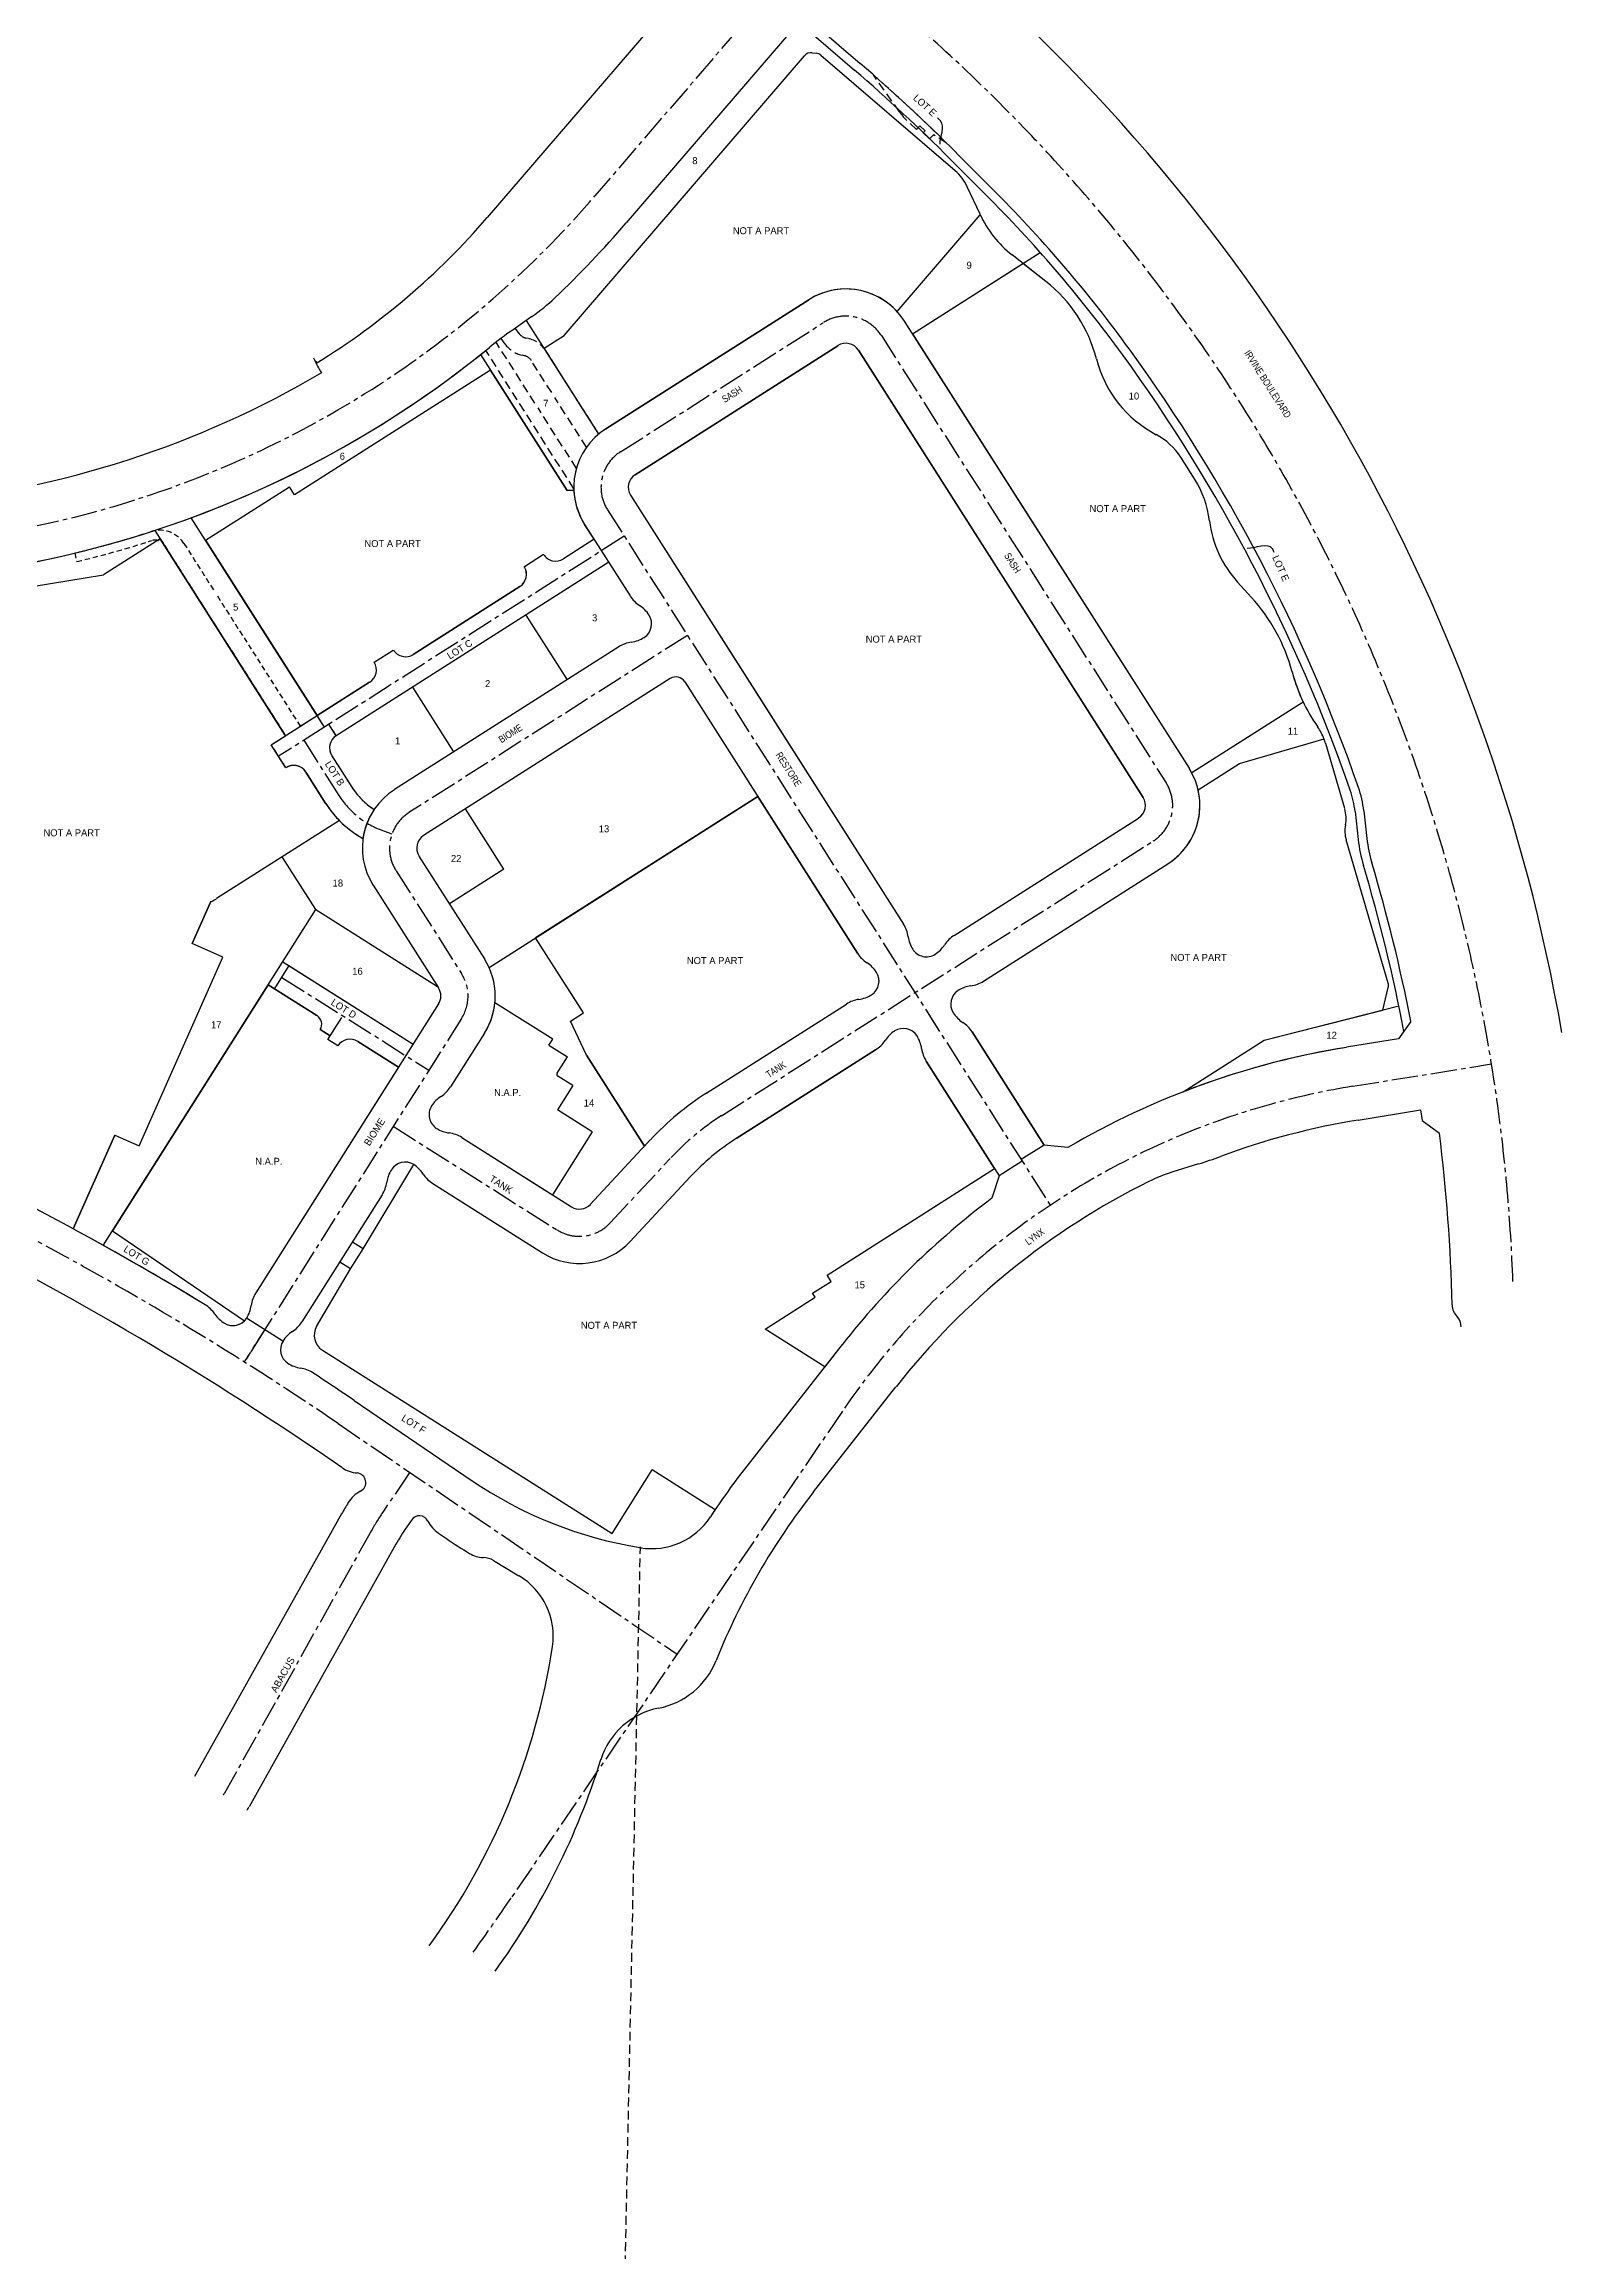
# Model space of a CAD drawing. Extents: x 6103485 to 6118941, y 2177469 to 2202379.
# Drawn here: x 6116922 to 6118652, y 2188840 to 2191357 of the extents above; entities that cross this region are included whole.
import ezdxf
from ezdxf.enums import TextEntityAlignment as Align

# ---------------------------------------------------------------- set-up
doc = ezdxf.new("R2010")
doc.units = 0
doc.header["$LTSCALE"] = 40
doc.header["$MEASUREMENT"] = 0
doc.header["$PDMODE"] = 2
doc.header["$PDSIZE"] = -2.5
for name, pattern in [('CENTER2', [1.125, 0.75, -0.125, 0.125, -0.125]), ('DASH5', [0.236, 0.15, -0.086]), ('DASHED2', [0.375, 0.25, -0.125])]:
    doc.linetypes.add(name, pattern=pattern)
for name, color, linetype in [('C-ES-SD', 1, 'DASH5'), ('V-ANNO', 7, 'Continuous'), ('V-LINE-CNTR', 1, 'CENTER2'), ('V-LINE-ESMT', 7, 'DASHED2'), ('V-LINE-LOTS', 3, 'Continuous'), ('V-LINE-RTWY', 1, 'Continuous'), ('V-LINE-TIE', 5, 'DASHED2'), ('V-NODE-TPOB', 7, 'Continuous')]:
    doc.layers.add(name, color=color, linetype=linetype)
doc.layers.add('V-LINE-PIQ', color=2, linetype='Continuous', plot=False)
doc.styles.add('L80', font='simplex.shx', dxfattribs={"width": 0.85, "height": 20})
doc.styles.add('LotNum', font='x-hlvm1d.shx', dxfattribs={"height": 10})
doc.styles.add('ST', font='x-opta1d.shx', dxfattribs={"height": 60})
doc.styles.get("Standard").update_dxf_attribs({"font": 'romansx.shx'})
doc.dimstyles.get("Standard").update_dxf_attribs({"dimtxt": 0.18, "dimasz": 0.18, "dimexe": 0.18, "dimexo": 0.0625, "dimgap": 0.09, "dimtad": 0, "dimtih": 1, "dimtoh": 1, "dimdec": 4, "dimzin": 0, "dimdsep": 46, "dimtxsty": 'Standard', "dimcen": 0.09, "dimadec": 0, "dimazin": 0, "dimtfac": 1, "dimtdec": 4, "dimtofl": 0, "dimtmove": 0, "dimatfit": 3, "dimfxl": 1, "dimtolj": 1, "dimtzin": 0, "dimarcsym": 0})

msp = doc.modelspace()

# ---------------------------------------------------------------- linework, layer by layer
at = {"layer": 'C-ES-SD'}
for p, q in [((6117051.5, 2190791.1), (6117054.4, 2190793)), ((6117054.4, 2190793), (6117197.3, 2190568.5)), ((6116956.9, 2190776.7), (6116959.2, 2190767)), ((6117081.4, 2190787.8), (6117116.1, 2190733.3)), ((6117119.5, 2190727.8), (6117214.1, 2190579.2)), ((6117214.1, 2190579.2), (6117233.3, 2190591.4)), ((6117241.6, 2190578.3), (6117233.3, 2190591.4)), ((6117181, 2190558.1), (6117197.3, 2190568.5)), ((6117246.7, 2190581.6), (6117241.6, 2190578.3)), ((6117255, 2190568.5), (6117246.7, 2190581.6)), ((6117197.7, 2190532), (6117181, 2190558.1)), ((6117250, 2190545.7), (6117272.8, 2190509.8)), ((6117243.3, 2190491), (6117220.5, 2190526.9))]:
    msp.add_line(p, q, dxfattribs=at)
for centre, radius, start, end in [((6116677.8, 2191933.5), 1190, 283.5659, 287.9222), ((6116677.8, 2191933.5), 1200, 283.5659, 287.7995), ((6117053.9, 2190770.3), 32.5, 32.4784, 107.9222), ((6117048.4, 2190779), 12.5, 75.5702, 107.7995), ((6117263.9, 2190554.6), 16.5, 122.4784, 212.4784), ((6117206.5, 2190518.1), 16.5, 32.4784, 122.4784), ((6117342.4, 2190554.1), 117.5, 212.4784, 224.4712), ((6117342.4, 2190554.1), 117.5, 212.4784, 241.0385), ((6117342.4, 2190554.1), 82.5, 212.4784, 237.6022), ((6117363.8, 2190440.3), 79, 146.0645, 172.029)]:
    msp.add_arc(centre, radius, start, end, dxfattribs=at)
at = {"layer": 'V-LINE-CNTR'}
for p, q in [((6117802, 2191477.2), (6117549.9, 2191183.9)), ((6117579.1, 2190892.2), (6117810.3, 2191039.4)), ((6117876.6, 2191024.7), (6118201.2, 2190514.8)), ((6117564.4, 2190826), (6118069, 2190033.2)), ((6117583.5, 2190796), (6117189.4, 2190545.1)), ((6117655.5, 2190682.9), (6117338, 2190480.8)), ((6117218, 2190563.3), (6117258.1, 2190500.4)), ((6117308.9, 2190459.9), (6117318.6, 2190456.5)), ((6117694.4, 2190135.2), (6118186.5, 2190448.5)), ((6117323.3, 2190414.6), (6117397.8, 2190297.5)), ((6117193.2, 2190292.9), (6117360.6, 2190187.1)), ((6117397.9, 2190246.1), (6117150.2, 2189854.4)), ((6117245.4, 2190222), (6117262.5, 2190249.1)), ((6118414, 2190168.8), (6118572.1, 2190194.3)), ((6117320.1, 2190123.1), (6117506.6, 2190005.1)), ((6117567.4, 2190013), (6117635.8, 2190086.5)), ((6117173.6, 2189891.3), (6117150.2, 2189854.4)), ((6117257.3, 2189784.1), (6117643.6, 2189521.3)), ((6117832.2, 2189798.5), (6117455, 2189244)), ((6117339, 2189728.6), (6117308.9, 2189684.4)), ((6117295.2, 2189662.1), (6117127.7, 2189362.8))]:
    msp.add_line(p, q, dxfattribs=at)
for centre, radius, start, end in [((6116597.8, 2189875), 2000, 2.035, 49.323), ((6116677.8, 2191933.5), 1150, 261.4302, 319.323), ((6117836.1, 2190998.9), 48, 32.4784, 122.4784), ((6117604.9, 2190851.7), 48, 122.4784, 212.4784), ((6118160.7, 2190489), 48, 302.4784, 32.4784), ((6117342.4, 2190554.1), 100, 212.4784, 250.3894), ((6117363.8, 2190440.3), 48, 122.4784, 212.4784), ((6115119.7, 2186642.4), 3800, 55.7686, 78.5331), ((6117357.3, 2190271.7), 48, 327.6996, 32.4784), ((6118553.2, 2189307.9), 872, 99.1882, 145.7686), ((6117855.5, 2189882.2), 300, 122.4784, 137.0658), ((6117532.3, 2190045.7), 48, 237.6996, 317.0658), ((6117557, 2189515.6), 300, 145.7686, 150.7686), ((6116255, 2189851.2), 1000, 330.6245, 330.7686), ((6115034.2, 2190891.1), 2928, 324.278, 325.7686)]:
    msp.add_arc(centre, radius, start, end, dxfattribs=at)
at = {"layer": 'V-LINE-ESMT'}
for p, q in [((6117897.1, 2191279.9), (6117867.5, 2191321.9)), ((6117901.9, 2191274.7), (6117899.7, 2191276.8)), ((6117901.3, 2191274), (6117901.9, 2191274.7)), ((6117916.5, 2191259.8), (6117901.3, 2191274)), ((6117920.4, 2191264), (6117916.5, 2191259.8)), ((6117926.5, 2191258.3), (6117920.4, 2191264)), ((6117926.5, 2191258.3), (6117924.1, 2191255.8)), ((6117931.4, 2191248.9), (6117924.1, 2191255.8)), ((6117935.8, 2191253.6), (6117931.4, 2191248.9)), ((6117950.5, 2191244.6), (6117935.8, 2191253.6)), ((6117481.6, 2190947.6), (6117437.3, 2191017.2)), ((6117447.5, 2191015.1), (6117442.9, 2191021.5)), ((6117463.8, 2191026.8), (6117459.2, 2191033.2)), ((6117525.9, 2190850.1), (6117425.5, 2191007.8)), ((6117469.6, 2191001.8), (6117466.9, 2191002.3)), ((6117500.7, 2190959.7), (6117477.4, 2190996.3)), ((6117554.4, 2190912.5), (6117494.3, 2191007)), ((6117528.9, 2190873.3), (6117485.1, 2190942.2)), ((6117540.4, 2190897.3), (6117504.1, 2190954.3))]:
    msp.add_line(p, q, dxfattribs=at)
for centre, radius, start, end in [((6116597.8, 2189875), 1925, 45.3561, 48.7312), ((6117913.9, 2191291.7), 20.5, 215.1589, 226.4089), ((6117473.9, 2191034.1), 32.5, 215.6394, 257.4784), ((6117473.9, 2191034.1), 12.5, 215.6394, 257.4784), ((6117466.9, 2190989.6), 32.5, 32.4784, 77.4784), ((6117466.9, 2190989.6), 12.5, 32.4784, 77.4784)]:
    msp.add_arc(centre, radius, start, end, dxfattribs=at)
at = {"layer": 'V-LINE-LOTS'}
for p, q in [((6117788.5, 2191376.8), (6117846, 2191327.3)), ((6117514.9, 2191024.9), (6117788.9, 2191343.8)), ((6117797.7, 2191347.2), (6117802.4, 2191346.6)), ((6117807.7, 2191344.3), (6117960.7, 2191212.8)), ((6117955.1, 2191225.9), (6118000.6, 2191180.2)), ((6117989, 2191163.1), (6117974.5, 2191194.4)), ((6117894.5, 2191052.1), (6117989.3, 2191162.4)), ((6117912, 2191026.8), (6118057.7, 2191119.5)), ((6118064.1, 2191086.5), (6118025.6, 2191116.7)), ((6117554.4, 2190912.5), (6117472, 2191042.1)), ((6117492.1, 2191010.4), (6117514.9, 2191024.9)), ((6117419.6, 2191003), (6117518.3, 2190847.9)), ((6118233.6, 2190861.2), (6118217.8, 2190886)), ((6117105.9, 2190791.4), (6117201.7, 2190852.4)), ((6117207.6, 2190843.1), (6117201.7, 2190852.4)), ((6117518.3, 2190847.9), (6117525.9, 2190848.6)), ((6117241.6, 2190578.3), (6117089.6, 2190817)), ((6117054.4, 2190793), (6116989.7, 2190751.8)), ((6117048.2, 2190802.6), (6117197.3, 2190568.5)), ((6117565.7, 2190766.2), (6117255, 2190568.5)), ((6116781.2, 2190717.8), (6116989.7, 2190751.8)), ((6118298.3, 2190726.4), (6118282.7, 2190743.5)), ((6117181, 2190558.1), (6117233.3, 2190591.4)), ((6118357.5, 2190606.8), (6118230.5, 2190526)), ((6117246.7, 2190581.6), (6117241.6, 2190578.3)), ((6117255, 2190568.5), (6117246.7, 2190581.6)), ((6118284.7, 2190536.8), (6118381.2, 2190565.1)), ((6117250, 2190545.7), (6117272.8, 2190509.8)), ((6118237.6, 2190506.8), (6118284.7, 2190536.8)), ((6118404.9, 2190485.3), (6118383.1, 2190559.6)), ((6117220.5, 2190526.9), (6117243.3, 2190491)), ((6117429.3, 2190304.3), (6117735.6, 2190499.3)), ((6117258.6, 2190471.8), (6117118.6, 2190382.7)), ((6118416.6, 2190481.9), (6118420.1, 2190450.1)), ((6118454.3, 2190286.5), (6118406.5, 2190449.7)), ((6117231.7, 2190370.3), (6117193.5, 2190430.3)), ((6116989.5, 2189987.2), (6117231.7, 2190370.3)), ((6117112, 2190379.3), (6117090.8, 2190331.7)), ((6117231.7, 2190370.3), (6117370.6, 2190282.5)), ((6117536.8, 2190252.5), (6117482.3, 2190338.1)), ((6117030.2, 2190100.9), (6117125.9, 2190316.1)), ((6117125.9, 2190316.1), (6117090.8, 2190331.7)), ((6117194, 2190310.7), (6117342.7, 2190216.8)), ((6117177.4, 2190284.5), (6117233.1, 2190249.3)), ((6117501.8, 2190222.4), (6117435.9, 2190264)), ((6117536.8, 2190252.5), (6117520.1, 2190278.6)), ((6118313.1, 2190221.3), (6118466.5, 2190260.3)), ((6118448.4, 2190255.6), (6118454.4, 2190281.4)), ((6117522.1, 2190243.1), (6117536.8, 2190252.5)), ((6117540.4, 2190204.4), (6117522.1, 2190243.1)), ((6117236.7, 2190233.5), (6117248.1, 2190226.3)), ((6117245.4, 2190222), (6117248.1, 2190226.3)), ((6117256.8, 2190214.8), (6117245.4, 2190222)), ((6117279.6, 2190219.9), (6117326.1, 2190190.6)), ((6117497.5, 2190215.6), (6117501.8, 2190222.4)), ((6117497.5, 2190215.6), (6117518.6, 2190202.2)), ((6118220.7, 2190162.6), (6118313.1, 2190221.3)), ((6117506.9, 2190183.6), (6117518.6, 2190202.2)), ((6117606.5, 2190100.5), (6117540.4, 2190204.4)), ((6117524.6, 2190169.5), (6117507.2, 2190142)), ((6117524.6, 2190169.5), (6117507.7, 2190180.2)), ((6117546.9, 2190116.9), (6117507.2, 2190142)), ((6117002.6, 2190113.2), (6116955, 2190006.3)), ((6117002.6, 2190113.2), (6117030.2, 2190100.9)), ((6117546.9, 2190116.9), (6117501.5, 2190045.1)), ((6117285.6, 2189983.4), (6117343.4, 2190079.4)), ((6117814.7, 2189953.3), (6118005.7, 2190074.9)), ((6117000.1, 2190004), (6117150.6, 2189901.5)), ((6117271.4, 2189960.5), (6117285.6, 2189983.4)), ((6117232.7, 2189894.9), (6117271.4, 2189960.5)), ((6117798.1, 2189932.7), (6117819.2, 2189946.1)), ((6117801, 2189928.2), (6117798.1, 2189932.7)), ((6117819.2, 2189946.1), (6117814.7, 2189953.3)), ((6117744, 2189891.9), (6117801, 2189928.2)), ((6117812, 2189848.9), (6117744, 2189891.9)), ((6117239.2, 2189867.9), (6117569.5, 2189659))]:
    msp.add_line(p, q, dxfattribs=at)
for points in [[(6117471.2, 2190706.1), (6117518.2, 2190632.3)], [(6117341.9, 2190623.8), (6117388.9, 2190550)], [(6117446.3, 2190416.4), (6117402.5, 2190485.2)], [(6117446.3, 2190416.4), (6117384.1, 2190376.8)]]:
    msp.add_lwpolyline(points, dxfattribs=at)
for centre, radius, start, end in [((6116597.8, 2189875), 2085, 9.8068, 49.323), ((6117796.5, 2191337.3), 10, 83.0758, 139.323), ((6117801.1, 2191336.7), 10, 49.323, 83.0758), ((6116597.8, 2189875), 1915, 44.8631, 49.3231), ((6117925.5, 2191171.8), 54, 24.7496, 49.323), ((6116936, 2190120.6), 1502, 35.9922, 44.8631), ((6118103.4, 2191215.8), 126, 204.7496, 231.8452), ((6117962.8, 2190957.5), 164, 14.3754, 51.8452), ((6118253.4, 2191032), 136, 194.3754, 242.1736), ((6116597.8, 2189875), 1920, 19.1958, 35.9922), ((6118155.4, 2190846.3), 74, 32.4784, 62.1736), ((6118137.4, 2190800), 114, 6.8139, 32.4784), ((6118375.7, 2190828.5), 126, 186.8139, 222.4114), ((6117455.5, 2190752.4), 16.5, 302.4784, 32.4787), ((6118147.7, 2190588.8), 204, 14.9163, 42.4114), ((6117334.1, 2190675.1), 16.5, 212.4784, 302.4784), ((6118538.1, 2190692.8), 200, 194.9163, 214.9416), ((6117263.9, 2190554.6), 16.5, 122.4784, 212.4784), ((6118321.6, 2190541.6), 64, 21.4671, 34.9416), ((6118321.6, 2190541.6), 64, 16.3434, 21.4671), ((6117206.5, 2190518.1), 16.5, 32.4784, 122.4784), ((6117342.4, 2190554.1), 117.5, 212.4784, 241.0385), ((6117342.4, 2190554.1), 82.5, 212.4784, 237.6022), ((6118305.3, 2190469.5), 112, 6.3614, 19.1958), ((6118367.4, 2190474.3), 39, 348.8233, 16.3434), ((6118441, 2190459.8), 36, 168.8233, 196.3434), ((6118587.1, 2190468.7), 168, 186.3614, 196.6175), ((6116597.8, 2189875), 1908, 10.7659, 16.6175), ((6117097.1, 2190416.4), 40, 291.8589, 302.4791), ((6118444.7, 2190283.7), 10, 346.679, 16.3434), ((6117227, 2190239.6), 11.5, 327.6996, 57.6996), ((6117270.8, 2190206), 16.5, 57.6996, 147.6996), ((6117509, 2190182.3), 2.5, 147.6996, 237.6996), ((6117249.9, 2189884.8), 20, 149.4261, 237.6944)]:
    msp.add_arc(centre, radius, start, end, dxfattribs=at)
at = {"layer": 'V-LINE-PIQ'}
for p, q in [((6117777.7, 2191376.8), (6117585.6, 2191153.3)), ((6117803.9, 2191376.7), (6117852.5, 2191334.9)), ((6117514.9, 2191024.9), (6117788.9, 2191343.8)), ((6117797.7, 2191347.2), (6117802.4, 2191346.6)), ((6117807.7, 2191344.3), (6117960.7, 2191212.8)), ((6117962.2, 2191232.9), (6118007.7, 2191187.2)), ((6117989, 2191163.1), (6117974.5, 2191194.4)), ((6117894.5, 2191052.1), (6117989.3, 2191162.4)), ((6117912, 2191026.8), (6118038, 2191107)), ((6118064.1, 2191086.5), (6118038, 2191107)), ((6117793.7, 2191065.6), (6117562.5, 2190918.4)), ((6117478.1, 2191046.3), (6117456.6, 2191031.4)), ((6117492.1, 2191010.4), (6117514.9, 2191024.9)), ((6117912, 2191026.8), (6118227.3, 2190531.4)), ((6117554.4, 2190912.5), (6117492.1, 2191010.4)), ((6117827, 2191013.2), (6117595.8, 2190866.1)), ((6118005, 2190765.2), (6117850.4, 2191008)), ((6117430.9, 2190985.2), (6117207.6, 2190843.1)), ((6117518.3, 2190847.9), (6117430.9, 2190985.2)), ((6118233.6, 2190861.2), (6118217.8, 2190886)), ((6117105.9, 2190791.4), (6117201.7, 2190852.4)), ((6117207.6, 2190843.1), (6117201.7, 2190852.4)), ((6117525.9, 2190848.6), (6117518.3, 2190847.9)), ((6117590.5, 2190842.6), (6117745.1, 2190599.8)), ((6117054.4, 2190793), (6116989.7, 2190751.8)), ((6117197.3, 2190568.5), (6117054.4, 2190793)), ((6117105.9, 2190791.4), (6117233.3, 2190591.4)), ((6117549, 2190792.4), (6117514.2, 2190770.2)), ((6117549, 2190792.4), (6117538.2, 2190809.3)), ((6117469.5, 2190761.3), (6117491.4, 2190775.3)), ((6118175, 2190498.1), (6118005, 2190765.2)), ((6116781.2, 2190717.8), (6116989.7, 2190751.8)), ((6117342.9, 2190661.2), (6117464.4, 2190738.5)), ((6118298.3, 2190726.4), (6118282.7, 2190743.5)), ((6117298.2, 2190652.3), (6117320.1, 2190666.2)), ((6117233.3, 2190591.4), (6117293.1, 2190629.5)), ((6117745.1, 2190599.8), (6117901.8, 2190353.7)), ((6118357.5, 2190606.8), (6118230.5, 2190526)), ((6117181, 2190558.1), (6117197.3, 2190568.5)), ((6118284.7, 2190536.8), (6118381.2, 2190565.1)), ((6117197.7, 2190532), (6117181, 2190558.1)), ((6118237.6, 2190506.8), (6118284.7, 2190536.8)), ((6118404.9, 2190485.3), (6118383.1, 2190559.6)), ((6117243.3, 2190491), (6117220.5, 2190526.9)), ((6117735.6, 2190499.3), (6117482.3, 2190338.1)), ((6117849.5, 2190320.4), (6117735.6, 2190499.3)), ((6117258.6, 2190471.8), (6117118.6, 2190382.7)), ((6117959.6, 2190340.8), (6118169.8, 2190474.6)), ((6118426.5, 2190483), (6118430.1, 2190451.2)), ((6118454.3, 2190286.5), (6118406.5, 2190449.7)), ((6117992.9, 2190288.5), (6118203.1, 2190422.3)), ((6117090.8, 2190331.7), (6117112, 2190379.3)), ((6117536.8, 2190252.5), (6117482.3, 2190338.1)), ((6117030.2, 2190100.9), (6117125.9, 2190316.1)), ((6117125.9, 2190316.1), (6117090.8, 2190331.7)), ((6117177.4, 2190284.5), (6117000.1, 2190004)), ((6117233.1, 2190249.3), (6117177.4, 2190284.5)), ((6117501.8, 2190222.4), (6117435.9, 2190264)), ((6117677.7, 2190161.4), (6117836.6, 2190262.5)), ((6118448.4, 2190255.6), (6118454.4, 2190281.4)), ((6117522.1, 2190243.1), (6117536.8, 2190252.5)), ((6117540.4, 2190204.4), (6117522.1, 2190243.1)), ((6118313.1, 2190221.3), (6118448.4, 2190255.6)), ((6118480.2, 2190242.8), (6118466.2, 2190222.8)), ((6117248.1, 2190226.3), (6117236.7, 2190233.5)), ((6117245.4, 2190222), (6117248.1, 2190226.3)), ((6117256.8, 2190214.8), (6117245.4, 2190222)), ((6117326.1, 2190190.6), (6117279.6, 2190219.9)), ((6117424.1, 2190229.5), (6117385.3, 2190168.1)), ((6117497.5, 2190215.6), (6117501.8, 2190222.4)), ((6117497.5, 2190215.6), (6117518.6, 2190202.2)), ((6117869.9, 2190210.2), (6117711, 2190109.1)), ((6118062.1, 2190101.8), (6117980.1, 2190230.7)), ((6118220.7, 2190162.6), (6118313.1, 2190221.3)), ((6118466.2, 2190222.8), (6118406.8, 2190213.2)), ((6117326.1, 2190190.6), (6117163.4, 2189933.2)), ((6117506.9, 2190183.6), (6117518.6, 2190202.2)), ((6117540.4, 2190204.4), (6117606.5, 2190100.5)), ((6118005.7, 2190074.9), (6117927.8, 2190197.4)), ((6117524.6, 2190169.5), (6117507.2, 2190142)), ((6117524.6, 2190169.5), (6117507.7, 2190180.2)), ((6117546.9, 2190116.9), (6117507.2, 2190142)), ((6116955, 2190006.3), (6117002.6, 2190113.2)), ((6117002.6, 2190113.2), (6117030.2, 2190100.9)), ((6117398.3, 2190110.3), (6117499.8, 2190046.1)), ((6117546.9, 2190116.9), (6117501.5, 2190045.1)), ((6117606.5, 2190100.5), (6117613.1, 2190107.6)), ((6118062.1, 2190101.8), (6118036, 2190085.1)), ((6118036, 2190085.1), (6118037.1, 2190083.3)), ((6117285.6, 2189983.4), (6117343.4, 2190079.4)), ((6117590.1, 2189991.9), (6117658.5, 2190065.4)), ((6117814.7, 2189953.3), (6118005.7, 2190074.9)), ((6118011, 2190066.7), (6118002.6, 2190041.3)), ((6118037.1, 2190083.3), (6118011, 2190066.7)), ((6117365.2, 2190057.9), (6117490.1, 2189978.9)), ((6117000.1, 2190004), (6117150.6, 2189901.5)), ((6117271.4, 2189960.5), (6117285.6, 2189983.4)), ((6117232.7, 2189894.9), (6117271.4, 2189960.5)), ((6117798.1, 2189932.7), (6117819.2, 2189946.1)), ((6117801, 2189928.2), (6117798.1, 2189932.7)), ((6117819.2, 2189946.1), (6117814.7, 2189953.3)), ((6117744, 2189891.9), (6117801, 2189928.2)), ((6117194.3, 2189878.3), (6117152.9, 2189904.4)), ((6117812, 2189848.9), (6117744, 2189891.9)), ((6117239.2, 2189867.9), (6117569.5, 2189659)), ((6117831.9, 2189874.2), (6117812, 2189848.9)), ((6117275.3, 2189810.6), (6117408.9, 2189719.7)), ((6117569.5, 2189659), (6117615.2, 2189731.3)), ((6117687, 2189685.9), (6117615.2, 2189731.3))]:
    msp.add_line(p, q, dxfattribs=at)
for centre, radius, start, end in [((6117796.5, 2191337.3), 10, 83.0758, 139.323), ((6117801.1, 2191336.7), 10, 49.323, 83.0758), ((6116597.8, 2189875), 1925, 44.8631, 49.323), ((6117925.5, 2191171.8), 54, 24.7496, 49.323), ((6116936, 2190120.6), 1512, 35.9922, 44.8631), ((6116677.8, 2191933.5), 1197, 313.6732, 319.323), ((6117354.5, 2191224.7), 217, 304.7323, 313.6732), ((6117836.1, 2190998.9), 79, 42.3351, 122.4784), ((6117962.8, 2190957.5), 164, 14.3754, 51.8452), ((6117703.3, 2190675.6), 433, 124.7323, 129.1892), ((6117836.1, 2190998.9), 17, 32.4784, 122.4784), ((6116677.8, 2191933.5), 1190, 270.5707, 309.1892), ((6118253.4, 2191032), 136, 194.3754, 242.1736), ((6116597.8, 2189875), 1930, 19.1958, 35.9922), ((6117604.9, 2190851.7), 79, 122.4784, 129.701), ((6118155.4, 2190846.3), 74, 32.4784, 62.1736), ((6117604.9, 2190851.7), 17, 122.4784, 212.4784), ((6117604.9, 2190851.7), 79, 182.2855, 212.4784), ((6118137.4, 2190800), 114, 6.8139, 32.4784), ((6118375.7, 2190828.5), 126, 186.8139, 222.4114), ((6117505.3, 2190784.1), 16.5, 212.4784, 302.4784), ((6117455.5, 2190752.4), 16.5, 302.4784, 32.4784), ((6118147.7, 2190588.8), 204, 14.9163, 42.4114), ((6117334.1, 2190675.1), 16.5, 212.4784, 302.4784), ((6117284.3, 2190643.4), 16.5, 302.4784, 32.4784), ((6118538.1, 2190692.8), 200, 194.9163, 205.4792), ((6118321.6, 2190541.6), 64, 16.3434, 21.4671), ((6117206.5, 2190518.1), 16.5, 32.4784, 122.4784), ((6118160.7, 2190489), 79, 27.906, 32.4784), ((6117342.4, 2190554.1), 117.5, 212.4784, 224.4712), ((6118160.7, 2190489), 17, 302.4784, 32.4784), ((6118160.7, 2190489), 79, 302.4784, 13.0346), ((6118305.3, 2190469.5), 122, 6.3614, 19.1958), ((6118367.4, 2190474.3), 39, 348.8233, 16.3434), ((6118441, 2190459.8), 36, 168.8233, 196.3434), ((6118587.1, 2190468.7), 158, 186.3614, 196.6175), ((6116597.8, 2189875), 1918, 11.0572, 16.6175), ((6117097.1, 2190416.4), 40, 291.8589, 302.4791), ((6117871.4, 2190334.3), 36, 7.9454, 32.4784), ((6117942.7, 2190344.3), 36, 187.9454, 212.4784), ((6117978.9, 2190310.5), 36, 122.4784, 147.0114), ((6117879.8, 2190339.7), 36, 212.4784, 237.0114), ((6117927.9, 2190334.9), 18.5, 212.4784, 302.4784), ((6117918.5, 2190349.7), 36, 302.4784, 327.0114), ((6117840.6, 2190279.3), 36, 32.4784, 57.0114), ((6117855.4, 2190288.7), 18.5, 302.4784, 32.4784), ((6117973.6, 2190318.9), 36, 277.9454, 302.4784), ((6118444.7, 2190283.7), 10, 346.679, 16.3434), ((6117357.3, 2190271.7), 79, 327.6996, 354.3703), ((6117856, 2190232.2), 36, 97.9454, 122.4784), ((6117846, 2190303.5), 36, 277.9454, 302.4784), ((6117974.1, 2190262.4), 18.5, 122.4784, 212.4784), ((6117983.5, 2190247.6), 36, 97.9454, 122.4784), ((6117227, 2190239.6), 11.5, 327.6996, 57.6996), ((6117901.6, 2190216.2), 18.5, 32.4784, 122.4784), ((6117988.9, 2190271.8), 36, 212.4784, 237.0114), ((6117949.7, 2190211.4), 36, 32.4784, 57.0114), ((6117270.8, 2190206), 16.5, 57.6996, 147.6996), ((6117850.6, 2190240.6), 36, 302.4784, 327.0114), ((6117911, 2190201.4), 36, 122.4784, 147.0114), ((6117886.8, 2190206.8), 36, 7.9454, 32.4784), ((6117958.1, 2190216.7), 36, 187.9454, 212.4784), ((6118553.2, 2189307.9), 917, 99.1882, 111.2575), ((6117354.8, 2190187.4), 36, 303.1666, 327.6996), ((6117509, 2190182.3), 2.5, 147.6996, 237.6996), ((6117855.5, 2189882.2), 331, 122.4784, 137.0658), ((6117379.4, 2190136.4), 18.5, 147.6996, 237.6996), ((6117394.2, 2190127.1), 36, 123.1666, 147.6996), ((6117388.8, 2190151.2), 36, 237.6996, 262.2326), ((6117379.1, 2190079.9), 36, 57.6996, 82.2326), ((6117855.5, 2189882.2), 269, 122.4784, 137.0658), ((6117324.1, 2190049), 36, 33.1666, 57.6996), ((6117384.4, 2190088.3), 36, 213.1666, 237.6996), ((6118553.2, 2189307.9), 917, 126.8996, 141.8681), ((6115119.7, 2186642.4), 3832, 58.788, 61.3827), ((6117532.3, 2190045.7), 79, 237.6996, 317.0658), ((6117193.8, 2189913.9), 36, 147.6996, 172.2326), ((6117086.8, 2189888.9), 36, 34.0303, 58.788), ((6117146.5, 2189929.2), 36, 214.0303, 238.3406), ((6117122.5, 2189923.7), 36, 327.6996, 352.2326), ((6117137.3, 2189914.3), 18.5, 238.3406, 315.9296), ((6117249.9, 2189884.8), 20, 149.4261, 237.6944), ((6117210, 2189868.4), 18.5, 147.6996, 237.0587), ((6117219.5, 2189883.1), 36, 237.0587, 261.369), ((6117208.7, 2189811.9), 36, 56.6113, 81.369), ((6115119.7, 2186642.4), 3832, 55.7686, 56.6113), ((6117679.4, 2190117.4), 481, 235.7686, 260.7053), ((6118379.1, 2189220.6), 834, 146.088, 146.76), ((6117614.7, 2189721.6), 80, 260.7053, 326.76)]:
    msp.add_arc(centre, radius, start, end, dxfattribs=at)
at = {"layer": 'V-LINE-RTWY'}
for p, q in [((6117675.8, 2191448.5), (6117427.2, 2191159.2)), ((6117777.7, 2191376.8), (6117585.6, 2191153.3)), ((6117803.9, 2191376.7), (6117852.5, 2191334.9)), ((6117962.2, 2191232.9), (6118007.7, 2191187.2)), ((6117562.5, 2190918.4), (6117793.7, 2191065.6)), ((6117478.1, 2191046.3), (6117456.6, 2191031.4)), ((6117902.7, 2191041.3), (6118227.3, 2190531.4)), ((6117473.9, 2191021.3), (6117471.2, 2191021.9)), ((6117595.8, 2190866.1), (6117827, 2191013.2)), ((6117850.4, 2191008), (6118175, 2190498.1)), ((6117590.5, 2190842.6), (6117901.8, 2190353.7)), ((6117549, 2190792.4), (6117514.2, 2190770.2)), ((6117538.2, 2190809.3), (6117590.2, 2190727.8)), ((6117565.7, 2190766.2), (6117255, 2190568.5)), ((6117469.5, 2190761.3), (6117491.4, 2190775.3)), ((6117464.4, 2190738.5), (6117342.9, 2190661.2)), ((6117298.2, 2190652.3), (6117320.1, 2190666.2)), ((6117577.3, 2190669.9), (6117321.4, 2190507)), ((6117293.1, 2190629.5), (6117233.3, 2190591.4)), ((6117635.8, 2190633.7), (6117354.6, 2190454.7)), ((6117652.4, 2190630), (6117849.5, 2190320.4)), ((6117181, 2190558.1), (6117233.3, 2190591.4)), ((6117214.1, 2190579.2), (6117233.3, 2190591.4)), ((6117181, 2190558.1), (6117197.3, 2190568.5)), ((6117246.7, 2190581.6), (6117241.6, 2190578.3)), ((6117197.7, 2190532), (6117181, 2190558.1)), ((6117250, 2190545.7), (6117272.8, 2190509.8)), ((6117243.3, 2190491), (6117220.5, 2190526.9)), ((6117220.5, 2190526.9), (6117243.3, 2190491)), ((6117959.6, 2190340.8), (6118169.8, 2190474.6)), ((6118426.5, 2190483), (6118430.1, 2190451.2)), ((6117349.4, 2190431.2), (6117423.9, 2190314.2)), ((6117992.9, 2190288.5), (6118203.1, 2190422.3)), ((6117297.1, 2190397.9), (6117371.6, 2190280.9)), ((6117201, 2190306.3), (6117184.5, 2190280.1)), ((6117201, 2190306.3), (6117342.7, 2190216.8)), ((6117371.7, 2190262.7), (6117163.4, 2189933.2)), ((6117184.5, 2190280.1), (6117233.1, 2190249.3)), ((6117677.7, 2190161.4), (6117836.6, 2190262.5)), ((6118480.2, 2190242.8), (6118466.2, 2190222.8)), ((6117248.1, 2190226.3), (6117236.7, 2190233.5)), ((6117245.4, 2190222), (6117248.1, 2190226.3)), ((6117256.8, 2190214.8), (6117245.4, 2190222)), ((6117279.6, 2190219.9), (6117326.1, 2190190.6)), ((6117424.1, 2190229.5), (6117385.3, 2190168.1)), ((6117711, 2190109.1), (6117869.9, 2190210.2)), ((6117980.1, 2190230.7), (6118062.1, 2190101.8)), ((6118466.2, 2190222.8), (6118406.8, 2190213.2)), ((6117927.8, 2190197.4), (6118011, 2190066.7)), ((6118420.2, 2190130.3), (6118491.3, 2190141.8)), ((6118491.3, 2190141.8), (6118493.2, 2190129.9)), ((6117398.3, 2190110.3), (6117523.2, 2190031.3)), ((6118493.2, 2190129.9), (6118512.8, 2190115.3)), ((6117544.7, 2190034.1), (6117613.1, 2190107.6)), ((6118062.1, 2190101.8), (6118036, 2190085.1)), ((6118036, 2190085.1), (6118037.1, 2190083.3)), ((6118089.3, 2190098.9), (6118062.1, 2190101.8)), ((6117590.1, 2189991.9), (6117658.5, 2190065.4)), ((6118011, 2190066.7), (6118002.6, 2190041.3)), ((6118037.1, 2190083.3), (6118011, 2190066.7)), ((6118238.2, 2190080.3), (6118207.8, 2190070.7)), ((6117307.4, 2190044.9), (6117215.8, 2189900)), ((6117365.2, 2190057.9), (6117490.1, 2189978.9)), ((6117285.6, 2189983.4), (6117273.4, 2189991.2)), ((6117271.4, 2189960.5), (6117259, 2189968.4)), ((6117831.9, 2189874.2), (6117723.1, 2189735.6)), ((6117275.3, 2189810.6), (6117408.9, 2189719.7)), ((6117799.3, 2189706.3), (6117893.2, 2189826)), ((6117261.6, 2189734), (6117235.4, 2189751.9)), ((6117261.1, 2189681.2), (6117093.6, 2189381.9)), ((6117340.7, 2189674.2), (6117335.4, 2189666.4)), ((6117371.6, 2189659.2), (6117380.7, 2189653)), ((6117323.1, 2189646.5), (6117155.6, 2189347.2)), ((6117434.4, 2189627.9), (6117463.4, 2189610.5))]:
    msp.add_line(p, q, dxfattribs=at)
for centre, radius, start, end in [((6116597.8, 2189875), 1925, 44.8631, 49.323), ((6116936, 2190120.6), 1512, 35.9922, 44.8631), ((6116800.7, 2191697.6), 826, 301.5401, 319.323), ((6116677.8, 2191933.5), 1197, 313.6732, 319.323), ((6117354.5, 2191224.7), 217, 304.7323, 313.6732), ((6117836.1, 2190998.9), 79, 32.4784, 122.4784), ((6117703.3, 2190675.6), 433, 124.7323, 129.1892), ((6117836.1, 2190998.9), 17, 32.4784, 122.4784), ((6116677.8, 2191933.5), 1190, 261.4302, 309.1892), ((6117433.5, 2191096.7), 226.5, 205.4293, 209.1067), ((6117251.1, 2191010), 24.5, 205.4293, 221.776), ((6116597.8, 2189875), 1930, 19.1958, 35.9922), ((6116677.8, 2191933.5), 1104, 275.3436, 300.522), ((6117257, 2190998.4), 24.5, 209.1067, 220.7038), ((6117604.9, 2190851.7), 79, 122.4784, 212.4784), ((6117604.9, 2190851.7), 17, 122.4784, 212.4784), ((6117505.3, 2190784.1), 16.5, 212.4784, 302.4784), ((6117455.5, 2190752.4), 16.5, 302.4784, 32.4787), ((6117620.5, 2190747.1), 36, 212.4784, 237.0114), ((6117581.3, 2190686.7), 36, 32.4784, 57.0114), ((6117596.1, 2190696.1), 18.5, 302.4784, 32.4784), ((6117334.1, 2190675.1), 16.5, 212.4784, 302.4784), ((6117596.6, 2190639.6), 36, 97.9454, 122.4784), ((6117586.7, 2190710.9), 36, 277.9454, 302.4784), ((6117284.3, 2190643.4), 16.5, 302.4784, 32.4784), ((6117642.3, 2190623.5), 12, 32.4784, 122.4784), ((6117263.9, 2190554.6), 16.5, 122.4784, 212.4784), ((6117206.5, 2190518.1), 16.5, 32.4784, 122.4784), ((6118160.7, 2190489), 79, 302.4784, 32.4784), ((6117342.4, 2190554.1), 117.5, 212.4784, 241.0385), ((6117342.4, 2190554.1), 82.5, 212.4784, 237.6022), ((6117363.8, 2190440.3), 79, 122.4784, 212.4784), ((6118160.7, 2190489), 17, 302.4784, 32.4784), ((6118305.3, 2190469.5), 122, 6.3614, 19.1958), ((6117363.8, 2190440.3), 79, 146.0645, 172.029), ((6117363.8, 2190440.3), 17, 122.4784, 212.4784), ((6118587.1, 2190468.7), 158, 186.3614, 196.6175), ((6116597.8, 2189875), 1918, 11.0572, 16.6175), ((6117871.4, 2190334.3), 36, 7.9454, 32.4784), ((6117942.7, 2190344.3), 36, 187.9454, 212.4784), ((6117978.9, 2190310.5), 36, 122.4784, 147.0114), ((6117357.3, 2190271.7), 79, 327.6996, 32.4784), ((6117879.8, 2190339.7), 36, 212.4784, 237.0114), ((6117927.9, 2190334.9), 18.5, 212.4784, 302.4784), ((6117918.5, 2190349.7), 36, 302.4784, 327.0114), ((6117840.6, 2190279.3), 36, 32.4784, 57.0114), ((6117855.4, 2190288.7), 18.5, 302.4784, 32.4784), ((6117973.6, 2190318.9), 36, 277.9454, 302.4784), ((6117357.3, 2190271.7), 17, 327.6996, 32.4784), ((6117856, 2190232.2), 36, 97.9454, 122.4784), ((6117846, 2190303.5), 36, 277.9454, 302.4784), ((6117974.1, 2190262.4), 18.5, 122.4784, 212.4784), ((6117983.5, 2190247.6), 36, 97.9454, 122.4784), ((6117227, 2190239.6), 11.5, 327.6996, 57.6996), ((6117901.6, 2190216.2), 18.5, 32.4784, 122.4784), ((6117988.9, 2190271.8), 36, 212.4784, 237.0114), ((6117949.7, 2190211.4), 36, 32.4784, 57.0114), ((6115119.7, 2186642.4), 3761, 55.7686, 72.6765), ((6117270.8, 2190206), 16.5, 57.6996, 147.6996), ((6117850.6, 2190240.6), 36, 302.4784, 327.0114), ((6117911, 2190201.4), 36, 122.4784, 147.0114), ((6117886.8, 2190206.8), 36, 7.9454, 32.4784), ((6117958.1, 2190216.7), 36, 187.9454, 212.4784), ((6118553.2, 2189307.9), 917, 99.1882, 120.3923), ((6117354.8, 2190187.4), 36, 303.1666, 327.6996), ((6117855.5, 2189882.2), 331, 122.4784, 137.0658), ((6117379.4, 2190136.4), 18.5, 147.6996, 237.6996), ((6117394.2, 2190127.1), 36, 123.1666, 147.6996), ((6115119.7, 2186642.4), 3832, 58.788, 65.422), ((6117388.8, 2190151.2), 36, 237.6996, 262.2326), ((6117379.1, 2190079.9), 36, 57.6996, 82.2326), ((6117855.5, 2189882.2), 269, 122.4784, 137.0658), ((6118553.2, 2189307.9), 833, 99.1882, 110.3759), ((6116597.8, 2189875), 1930, 1.3232, 7.1512), ((6118081.8, 2190577.2), 521, 287.4762, 290.3759), ((6117276.9, 2190064.1), 36, 327.6992, 352.2326), ((6117348.3, 2190054.4), 36, 147.6996, 172.2326), ((6117333.5, 2190063.8), 18.5, 57.6996, 147.6996), ((6117324.1, 2190049), 36, 33.1666, 57.6996), ((6117384.4, 2190088.3), 36, 213.1666, 237.6996), ((6118553.2, 2189307.9), 839, 116.2895, 141.8681), ((6118263.1, 2189895.2), 184, 107.4762, 116.2895), ((6117532.3, 2190045.7), 17, 237.6996, 317.0658), ((6118553.2, 2189307.9), 917, 126.8996, 141.8681), ((6117532.3, 2190045.7), 79, 237.6996, 317.0658), ((6117193.8, 2189913.9), 36, 147.6996, 172.2326), ((6117086.8, 2189888.9), 36, 34.0303, 58.788), ((6117146.5, 2189929.2), 36, 214.0303, 238.3406), ((6117122.5, 2189923.7), 36, 327.6996, 352.2326), ((6118547.3, 2189920), 20, 181.3232, 224.0865), ((6117137.3, 2189914.3), 18.5, 238.3406, 327.6996), ((6117224.7, 2189859), 36, 123.1666, 147.6996), ((6117185.4, 2189919.3), 36, 303.1666, 327.6996), ((6118520.7, 2189894.3), 17, 0.5747, 44.0865), ((6117210, 2189868.4), 18.5, 147.6996, 237.0587), ((6117219.5, 2189883.1), 36, 237.0587, 261.369), ((6117208.7, 2189811.9), 36, 56.6113, 81.369), ((6115119.7, 2186642.4), 3832, 55.7686, 56.6113), ((6117281.9, 2189763.7), 36, 235.7686, 265.0368), ((6118379.1, 2189220.6), 834, 141.8681, 146.76), ((6117299.3, 2189675.1), 36, 117.2113, 148.2405), ((6117277.8, 2189716.9), 11, 297.2113, 85.0368), ((6117679.4, 2190117.4), 481, 235.7686, 260.7053), ((6118417.5, 2189221), 786, 141.8681, 158.1132), ((6117557, 2189515.6), 339, 148.2405, 150.7686), ((6117557, 2189515.6), 268, 145.7686, 150.7686), ((6117349.8, 2189668), 11, 26.5004, 145.7686), ((6117391.8, 2189689), 36, 206.5004, 235.7689), ((6117614.7, 2189721.6), 80, 260.7053, 326.76), ((6117683.9, 2190098.6), 539, 235.7686, 239.0959), ((6117424, 2189664.4), 33, 239.0959, 267.5367), ((6117421.6, 2189606.5), 25, 59.0959, 87.5367), ((6117422.4, 2189541.9), 80, 351.4034, 59.0959), ((6116736.2, 2189645.6), 774, 323.803, 351.4034), ((6117605.6, 2189547.1), 89, 280.9774, 338.1132), ((6117638.9, 2189375.3), 86, 100.9774, 162.6774), ((6116754.9, 2189651.1), 840, 324.2203, 342.6774), ((6116255, 2189851.2), 1032, 330.5144, 330.7686)]:
    msp.add_arc(centre, radius, start, end, dxfattribs=at)
at = {"layer": 'V-LINE-TIE'}
msp.add_line((6117346.2, 2177488.2), (6117601.8, 2189642.7), dxfattribs=at)
at = {"layer": 'V-NODE-TPOB'}
msp.add_point((6117601.8, 2189642.7), dxfattribs=at)

# ---------------------------------------------------------------- texts
at = {"layer": 'V-ANNO', "style": 'LotNum'}
for s, rotation, p in [('LOT E', 317.7124, (6117926.2, 2191287.2)), ('LOT E', 294.0078, (6118331.9, 2190759.4)), ('LOT C', 32.4784, (6117395.8, 2190667)), ('LOT B', 302.4784, (6117253.4, 2190525.5)), ('LOT G', 327.6996, (6117027.5, 2189975.8)), ('LOT F', 327.6996, (6117343.5, 2189783.6))]:
    msp.add_text(s, height=8, rotation=rotation, dxfattribs=at).set_placement(p, align=Align.MIDDLE)
for s, p in [('8', (6117663.9, 2191224.2)), ('9', (6117976.6, 2191104.9)), ('7', (6117494, 2190947.5)), ('10', (6118164.5, 2190955.8)), ('6', (6117262, 2190887.2)), ('5', (6117140.4, 2190715.1)), ('3', (6117549.7, 2190702.9)), ('2', (6117427.7, 2190627.9)), ('1', (6117325.1, 2190562.7)), ('11', (6118345.8, 2190573.7)), ('13', (6117560.3, 2190462.3)), ('22', (6117391.8, 2190428.6)), ('18', (6117256.9, 2190400.5)), ('16', (6117279.3, 2190299.9)), ('17', (6117118.2, 2190238.9)), ('12', (6118389.9, 2190227)), ('14', (6117543.2, 2190149.7)), ('N.A.P.', (6117178.2, 2190083.2)), ('15', (6117851.9, 2189942.3))]:
    msp.add_text(s, height=8, dxfattribs=at).set_placement(p, align=Align.MIDDLE)
for s, p in [('NOT A PART', (6117707.2, 2191140.3)), ('NOT A PART', (6118113.9, 2190823.4)), ('NOT A PART', (6117287.2, 2190783.6)), ('NOT A PART', (6117858.7, 2190674.6)), ('NOT A PART', (6116921.3, 2190453.8)), ('NOT A PART', (6117654.8, 2190308.1)), ('NOT A PART', (6118206.1, 2190311.6)), ('N.A.P.', (6117435, 2190157.6)), ('NOT A PART', (6117533.9, 2189892.2))]:
    msp.add_text(s, height=8, dxfattribs=at).set_placement(p)
at = {"layer": 'V-ANNO', "style": 'ST', "width": 0.85}
for s, rotation, p in [('IRVINE BOULEVARD', 302.4143, (6118317.1, 2190969.5)), ('SASH', 32.4784, (6117706.3, 2190957.7, 0)), ('SASH', 302.4784, (6118026.1, 2190765.5, 0)), ('BIOME', 32.4784, (6117453.6, 2190571, 0)), ('RESTORE', 302.4784, (6117770.8, 2190530.2)), ('TANK', 32.4784, (6117756.3, 2190187.8, 0)), ('LYNX', 36.0523, (6118051.4, 2189997.3))]:
    msp.add_text(s, height=8, rotation=rotation, dxfattribs=at).set_placement(p, align=Align.MIDDLE_CENTER)
at = {"layer": 'V-ANNO'}
for s, rotation, style, p in [('LOT D', 327.6996, 'LotNum', (6117263.6, 2190257.3)), ('BIOME', 57.6996, 'ST', (6117298.7, 2190116.7, 0)), ('TANK', 327.6996, 'ST', (6117443, 2190056.8, 0)), ('ABACUS', 60.7686, 'ST', (6117194, 2189497.8))]:
    msp.add_text(s, height=8, rotation=rotation, dxfattribs=dict(at, style=style)).set_placement(p, align=Align.MIDDLE_CENTER)

# ---------------------------------------------------------------- leaders
at = {"layer": 'V-ANNO', "path_type": 1}
for points in [[(6117943.4, 2191242.8), (6117944, 2191269.5), (6117940.4, 2191272.9)], [(6118293.6, 2190782.3), (6118322.1, 2190781.9), (6118324.1, 2190777.6)]]:
    msp.add_leader(points, dimstyle='Standard', override={"dimscale": 40, "dimtxt": 24, "dimasz": 0.1, "dimtih": 0, "dimtoh": 0, "dimdec": 2, "dimpost": "'", "dimtxsty": 'L80', "dimse1": 1, "dimse2": 1, "dimtdec": 2, "dimatfit": 0}, dxfattribs=at)

doc.saveas('drawing.dxf')
